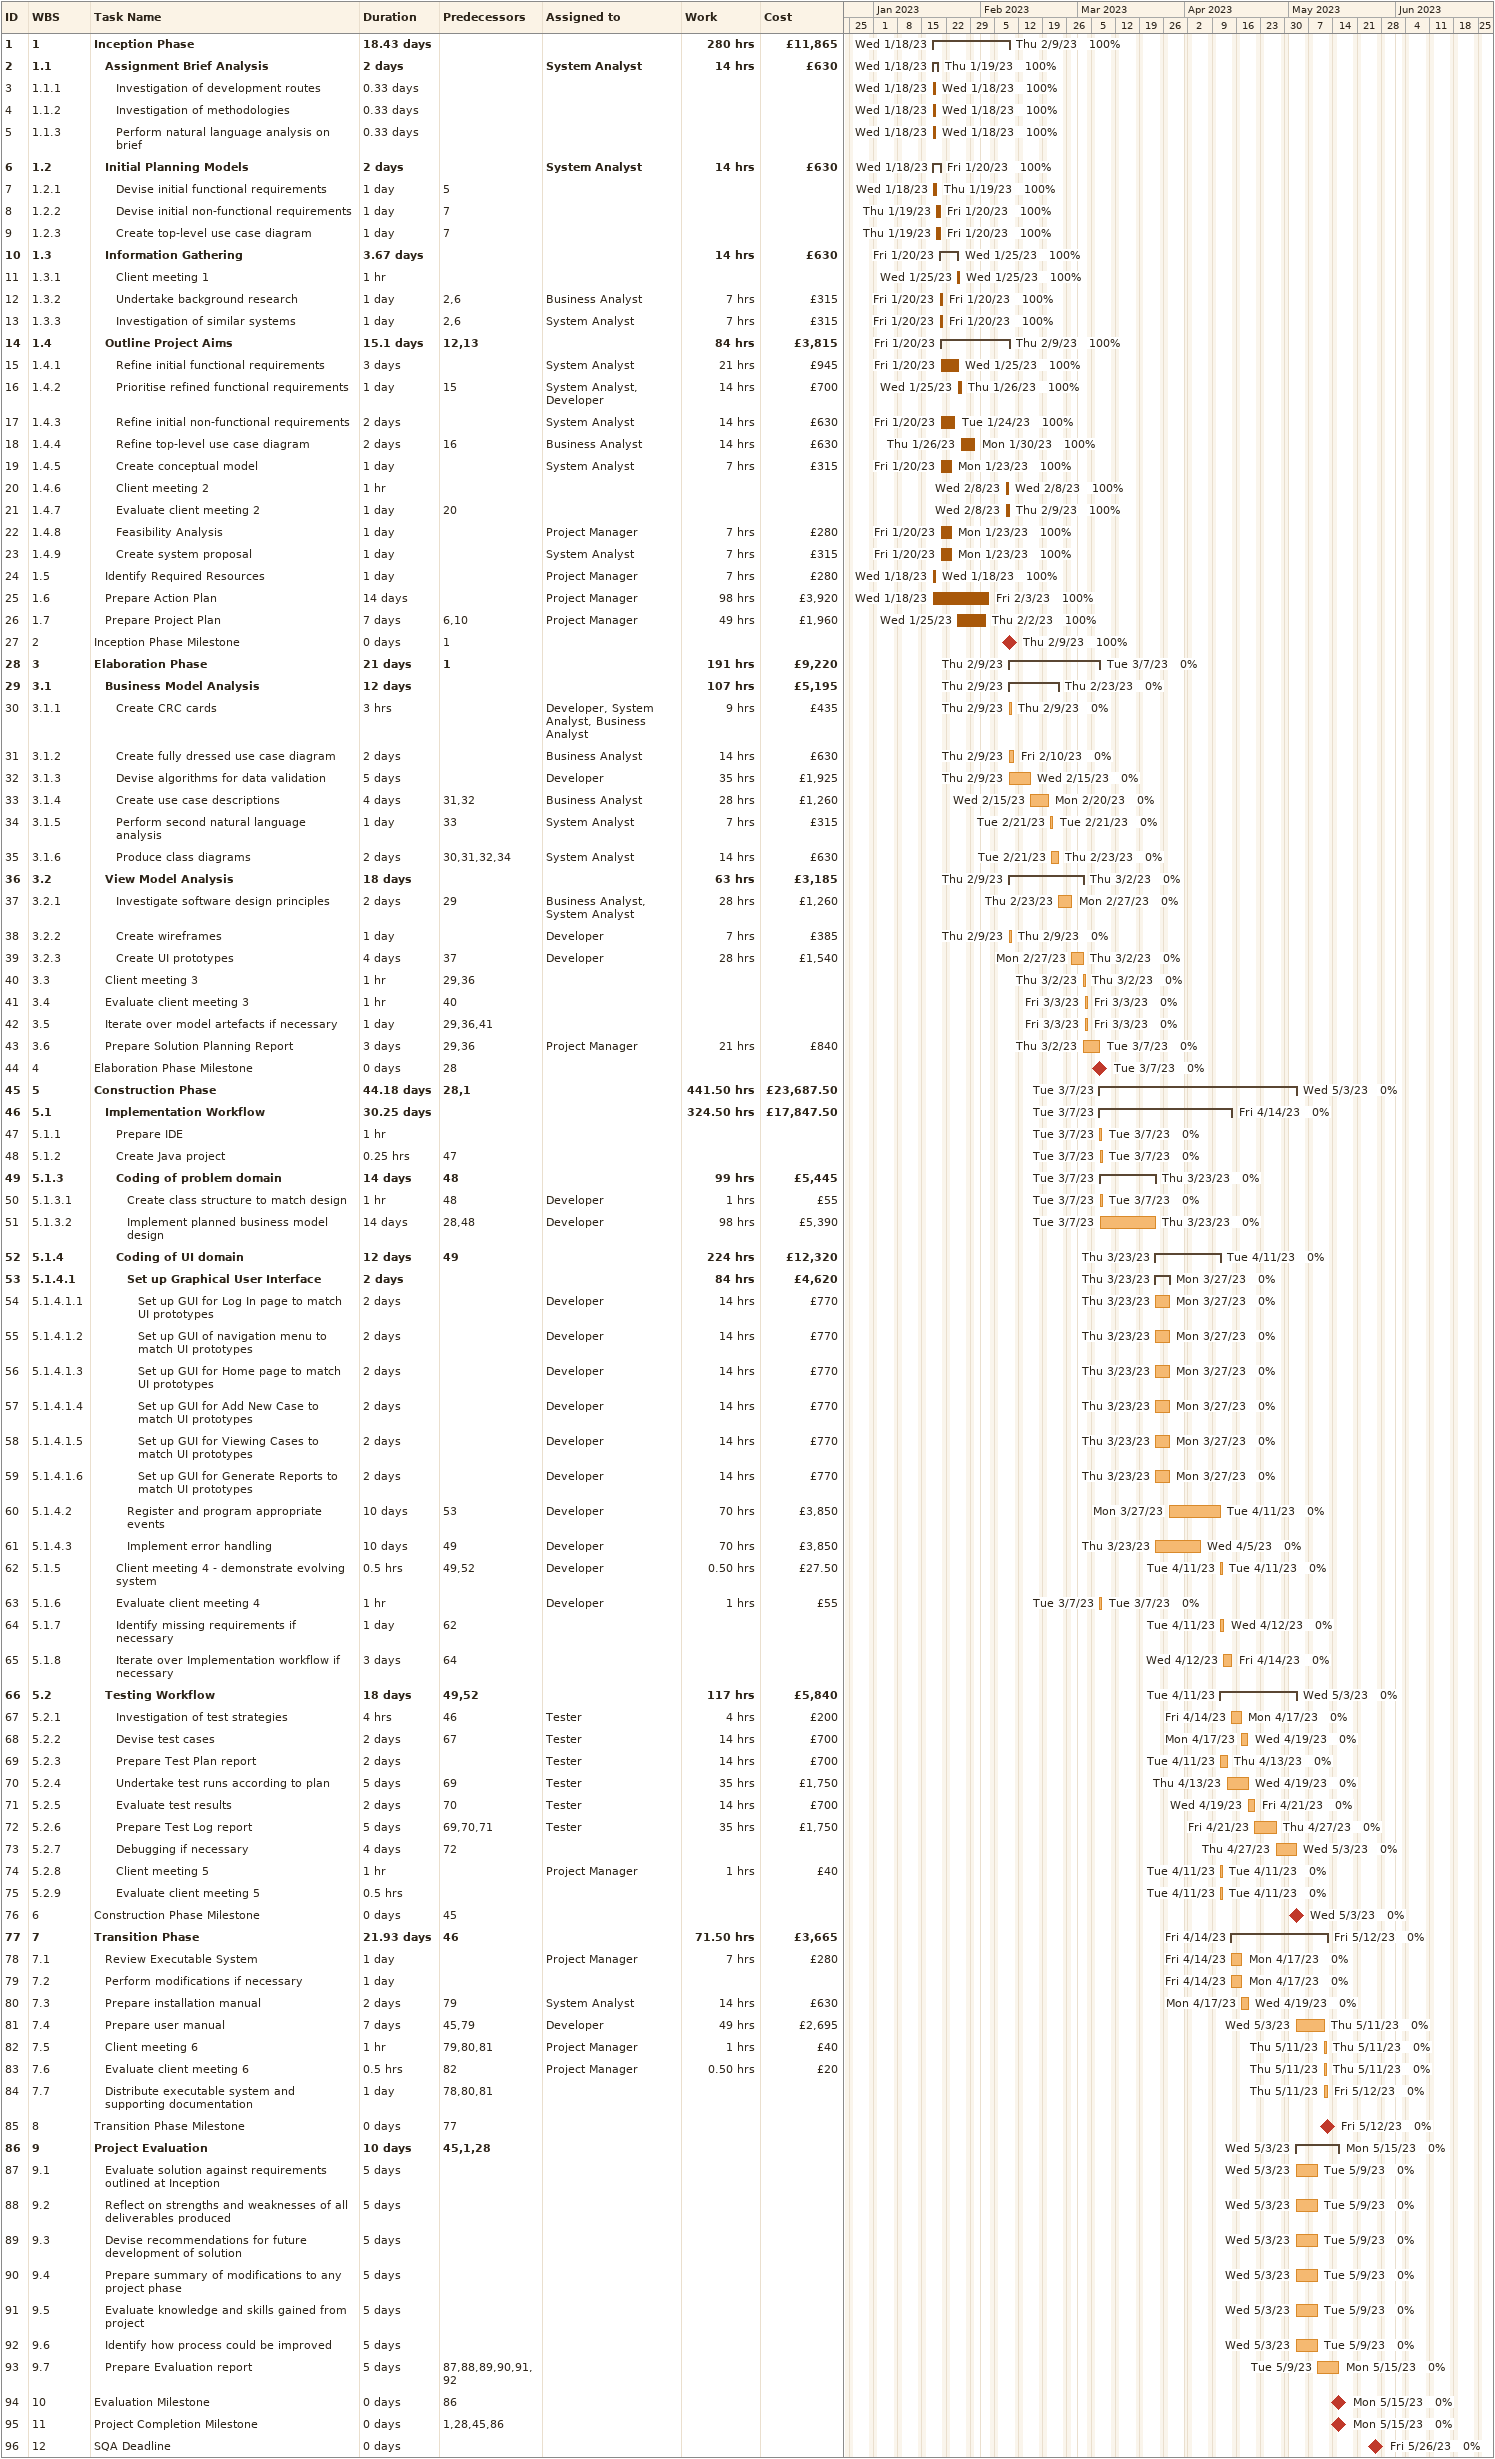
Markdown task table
| ID | WBS | Task | Duration | Start | Finish | Predecessors | Resources | % complete | Work (h) | Cost (£) |
|---|---|---|---|---|---|---|---|---|---|---|
| 1 | 1 | **Inception Phase** | 18.43d | 2023-01-18 | 2023-02-09 |  |  | 100 | 280 | 11865 |
| 2 | 1.1 | **Assignment Brief Analysis** | 2d | 2023-01-18 | 2023-01-19 |  | System Analyst | 100 | 14 | 630 |
| 3 | 1.1.1 | Investigation of development routes | 0.33d | 2023-01-18 | 2023-01-18 |  |  | 100 |  |  |
| 4 | 1.1.2 | Investigation of methodologies | 0.33d | 2023-01-18 | 2023-01-18 |  |  | 100 |  |  |
| 5 | 1.1.3 | Perform natural language analysis on brief | 0.33d | 2023-01-18 | 2023-01-18 |  |  | 100 |  |  |
| 6 | 1.2 | **Initial Planning Models** | 2d | 2023-01-18 | 2023-01-20 |  | System Analyst | 100 | 14 | 630 |
| 7 | 1.2.1 | Devise initial functional requirements | 1d | 2023-01-18 | 2023-01-19 | 5 |  | 100 |  |  |
| 8 | 1.2.2 | Devise initial non-functional requirements | 1d | 2023-01-19 | 2023-01-20 | 7 |  | 100 |  |  |
| 9 | 1.2.3 | Create top-level use case diagram | 1d | 2023-01-19 | 2023-01-20 | 7 |  | 100 |  |  |
| 10 | 1.3 | **Information Gathering** | 3.67d | 2023-01-20 | 2023-01-25 |  |  | 100 | 14 | 630 |
| 11 | 1.3.1 | Client meeting 1 | 1h | 2023-01-25 | 2023-01-25 |  |  | 100 |  |  |
| 12 | 1.3.2 | Undertake background research | 1d | 2023-01-20 | 2023-01-20 | 2, 6 | Business Analyst | 100 | 7 | 315 |
| 13 | 1.3.3 | Investigation of similar systems | 1d | 2023-01-20 | 2023-01-20 | 2, 6 | System Analyst | 100 | 7 | 315 |
| 14 | 1.4 | **Outline Project Aims** | 15.1d | 2023-01-20 | 2023-02-09 | 12, 13 |  | 100 | 84 | 3815 |
| 15 | 1.4.1 | Refine initial functional requirements | 3d | 2023-01-20 | 2023-01-25 |  | System Analyst | 100 | 21 | 945 |
| 16 | 1.4.2 | Prioritise refined functional requirements | 1d | 2023-01-25 | 2023-01-26 | 15 | System Analyst, Developer | 100 | 14 | 700 |
| 17 | 1.4.3 | Refine initial non‑functional requirements | 2d | 2023-01-20 | 2023-01-24 |  | System Analyst | 100 | 14 | 630 |
| 18 | 1.4.4 | Refine top-level use case diagram | 2d | 2023-01-26 | 2023-01-30 | 16 | Business Analyst | 100 | 14 | 630 |
| 19 | 1.4.5 | Create conceptual model | 1d | 2023-01-20 | 2023-01-23 |  | System Analyst | 100 | 7 | 315 |
| 20 | 1.4.6 | Client meeting 2 | 1h | 2023-02-08 | 2023-02-08 |  |  | 100 |  |  |
| 21 | 1.4.7 | Evaluate client meeting 2 | 1d | 2023-02-08 | 2023-02-09 | 20 |  | 100 |  |  |
| 22 | 1.4.8 | Feasibility Analysis | 1d | 2023-01-20 | 2023-01-23 |  | Project Manager | 100 | 7 | 280 |
| 23 | 1.4.9 | Create system proposal | 1d | 2023-01-20 | 2023-01-23 |  | System Analyst | 100 | 7 | 315 |
| 24 | 1.5 | Identify Required Resources | 1d | 2023-01-18 | 2023-01-18 |  | Project Manager | 100 | 7 | 280 |
| 25 | 1.6 | Prepare Action Plan | 14d | 2023-01-18 | 2023-02-03 |  | Project Manager | 100 | 98 | 3920 |
| 26 | 1.7 | Prepare Project Plan | 7d | 2023-01-25 | 2023-02-02 | 6, 10 | Project Manager | 100 | 49 | 1960 |
| 27 | 2 | Inception Phase Milestone | 0d | 2023-02-09 | 2023-02-09 | 1 |  | 100 |  |  |
| 28 | 3 | **Elaboration Phase** | 21d | 2023-02-09 | 2023-03-07 | 1 |  | 0 | 191 | 9220 |
| 29 | 3.1 | **Business Model Analysis** | 12d | 2023-02-09 | 2023-02-23 |  |  | 0 | 107 | 5195 |
| 30 | 3.1.1 | Create CRC cards | 3h | 2023-02-09 | 2023-02-09 |  | Developer, System Analyst, Business Analyst | 0 | 9 | 435 |
| 31 | 3.1.2 | Create fully dressed use case diagram | 2d | 2023-02-09 | 2023-02-10 |  | Business Analyst | 0 | 14 | 630 |
| 32 | 3.1.3 | Devise algorithms for data validation | 5d | 2023-02-09 | 2023-02-15 |  | Developer | 0 | 35 | 1925 |
| 33 | 3.1.4 | Create use case descriptions | 4d | 2023-02-15 | 2023-02-20 | 31, 32 | Business Analyst | 0 | 28 | 1260 |
| 34 | 3.1.5 | Perform second natural language analysis | 1d | 2023-02-21 | 2023-02-21 | 33 | System Analyst | 0 | 7 | 315 |
| 35 | 3.1.6 | Produce class diagrams | 2d | 2023-02-21 | 2023-02-23 | 30, 31, 32, 34 | System Analyst | 0 | 14 | 630 |
| 36 | 3.2 | **View Model Analysis** | 18d | 2023-02-09 | 2023-03-02 |  |  | 0 | 63 | 3185 |
| 37 | 3.2.1 | Investigate software design principles | 2d | 2023-02-23 | 2023-02-27 | 29 | Business Analyst, System Analyst | 0 | 28 | 1260 |
| 38 | 3.2.2 | Create wireframes | 1d | 2023-02-09 | 2023-02-09 |  | Developer | 0 | 7 | 385 |
| 39 | 3.2.3 | Create UI prototypes | 4d | 2023-02-27 | 2023-03-02 | 37 | Developer | 0 | 28 | 1540 |
| 40 | 3.3 | Client meeting 3 | 1h | 2023-03-02 | 2023-03-02 | 29, 36 |  | 0 |  |  |
| 41 | 3.4 | Evaluate client meeting 3 | 1h | 2023-03-03 | 2023-03-03 | 40 |  | 0 |  |  |
| 42 | 3.5 | Iterate over model artefacts if necessary | 1d | 2023-03-03 | 2023-03-03 | 29, 36, 41 |  | 0 |  |  |
| 43 | 3.6 | Prepare Solution Planning Report | 3d | 2023-03-02 | 2023-03-07 | 29, 36 | Project Manager | 0 | 21 | 840 |
| 44 | 4 | Elaboration Phase Milestone | 0d | 2023-03-07 | 2023-03-07 | 28 |  | 0 |  |  |
| 45 | 5 | **Construction Phase** | 44.18d | 2023-03-07 | 2023-05-03 | 28, 1 |  | 0 | 441.50 | 23687.50 |
| 46 | 5.1 | **Implementation Workflow** | 30.25d | 2023-03-07 | 2023-04-14 |  |  | 0 | 324.50 | 17847.50 |
| 47 | 5.1.1 | Prepare IDE | 1h | 2023-03-07 | 2023-03-07 |  |  | 0 |  |  |
| 48 | 5.1.2 | Create Java project | 0.25h | 2023-03-07 | 2023-03-07 | 47 |  | 0 |  |  |
| 49 | 5.1.3 | **Coding of problem domain** | 14d | 2023-03-07 | 2023-03-23 | 48 |  | 0 | 99 | 5445 |
| 50 | 5.1.3.1 | Create class structure to match design | 1h | 2023-03-07 | 2023-03-07 | 48 | Developer | 0 | 1 | 55 |
| 51 | 5.1.3.2 | Implement planned business model design | 14d | 2023-03-07 | 2023-03-23 | 28, 48 | Developer | 0 | 98 | 5390 |
| 52 | 5.1.4 | **Coding of UI domain** | 12d | 2023-03-23 | 2023-04-11 | 49 |  | 0 | 224 | 12320 |
| 53 | 5.1.4.1 | **Set up Graphical User Interface** | 2d | 2023-03-23 | 2023-03-27 |  |  | 0 | 84 | 4620 |
| 54 | 5.1.4.1.1 | Set up GUI for Log In page to match UI prototypes | 2d | 2023-03-23 | 2023-03-27 |  | Developer | 0 | 14 | 770 |
| 55 | 5.1.4.1.2 | Set up GUI of navigation menu to match UI prototypes | 2d | 2023-03-23 | 2023-03-27 |  | Developer | 0 | 14 | 770 |
| 56 | 5.1.4.1.3 | Set up GUI for Home page to match UI prototypes | 2d | 2023-03-23 | 2023-03-27 |  | Developer | 0 | 14 | 770 |
| 57 | 5.1.4.1.4 | Set up GUI for Add New Case to match UI prototypes | 2d | 2023-03-23 | 2023-03-27 |  | Developer | 0 | 14 | 770 |
| 58 | 5.1.4.1.5 | Set up GUI for Viewing Cases to match UI prototypes | 2d | 2023-03-23 | 2023-03-27 |  | Developer | 0 | 14 | 770 |
| 59 | 5.1.4.1.6 | Set up GUI for Generate Reports to match UI prototypes | 2d | 2023-03-23 | 2023-03-27 |  | Developer | 0 | 14 | 770 |
| 60 | 5.1.4.2 | Register and program appropriate events | 10d | 2023-03-27 | 2023-04-11 | 53 | Developer | 0 | 70 | 3850 |
| 61 | 5.1.4.3 | Implement error handling | 10d | 2023-03-23 | 2023-04-05 | 49 | Developer | 0 | 70 | 3850 |
| 62 | 5.1.5 | Client meeting 4 - demonstrate evolving system | 0.5h | 2023-04-11 | 2023-04-11 | 49, 52 | Developer | 0 | 0.50 | 27.50 |
| 63 | 5.1.6 | Evaluate client meeting 4 | 1h | 2023-03-07 | 2023-03-07 |  | Developer | 0 | 1 | 55 |
| 64 | 5.1.7 | Identify missing requirements if necessary | 1d | 2023-04-11 | 2023-04-12 | 62 |  | 0 |  |  |
| 65 | 5.1.8 | Iterate over Implementation workflow if necessary | 3d | 2023-04-12 | 2023-04-14 | 64 |  | 0 |  |  |
| 66 | 5.2 | **Testing Workflow** | 18d | 2023-04-11 | 2023-05-03 | 49, 52 |  | 0 | 117 | 5840 |
| 67 | 5.2.1 | Investigation of test strategies | 4h | 2023-04-14 | 2023-04-17 | 46 | Tester | 0 | 4 | 200 |
| 68 | 5.2.2 | Devise test cases | 2d | 2023-04-17 | 2023-04-19 | 67 | Tester | 0 | 14 | 700 |
| 69 | 5.2.3 | Prepare Test Plan report | 2d | 2023-04-11 | 2023-04-13 |  | Tester | 0 | 14 | 700 |
| 70 | 5.2.4 | Undertake test runs according to plan | 5d | 2023-04-13 | 2023-04-19 | 69 | Tester | 0 | 35 | 1750 |
| 71 | 5.2.5 | Evaluate test results | 2d | 2023-04-19 | 2023-04-21 | 70 | Tester | 0 | 14 | 700 |
| 72 | 5.2.6 | Prepare Test Log report | 5d | 2023-04-21 | 2023-04-27 | 69, 70, 71 | Tester | 0 | 35 | 1750 |
| 73 | 5.2.7 | Debugging if necessary | 4d | 2023-04-27 | 2023-05-03 | 72 |  | 0 |  |  |
| 74 | 5.2.8 | Client meeting 5 | 1h | 2023-04-11 | 2023-04-11 |  | Project Manager | 0 | 1 | 40 |
| 75 | 5.2.9 | Evaluate client meeting 5 | 0.5h | 2023-04-11 | 2023-04-11 |  |  | 0 |  |  |
| 76 | 6 | Construction Phase Milestone | 0d | 2023-05-03 | 2023-05-03 | 45 |  | 0 |  |  |
| 77 | 7 | **Transition Phase** | 21.93d | 2023-04-14 | 2023-05-12 | 46 |  | 0 | 71.50 | 3665 |
| 78 | 7.1 | Review Executable System | 1d | 2023-04-14 | 2023-04-17 |  | Project Manager | 0 | 7 | 280 |
| 79 | 7.2 | Perform modifications if necessary | 1d | 2023-04-14 | 2023-04-17 |  |  | 0 |  |  |
| 80 | 7.3 | Prepare installation manual | 2d | 2023-04-17 | 2023-04-19 | 79 | System Analyst | 0 | 14 | 630 |
| 81 | 7.4 | Prepare user manual | 7d | 2023-05-03 | 2023-05-11 | 45, 79 | Developer | 0 | 49 | 2695 |
| 82 | 7.5 | Client meeting 6 | 1h | 2023-05-11 | 2023-05-11 | 79, 80, 81 | Project Manager | 0 | 1 | 40 |
| 83 | 7.6 | Evaluate client meeting 6 | 0.5h | 2023-05-11 | 2023-05-11 | 82 | Project Manager | 0 | 0.50 | 20 |
| 84 | 7.7 | Distribute executable system and supporting documentation | 1d | 2023-05-11 | 2023-05-12 | 78, 80, 81 |  | 0 |  |  |
| 85 | 8 | Transition Phase Milestone | 0d | 2023-05-12 | 2023-05-12 | 77 |  | 0 |  |  |
| 86 | 9 | **Project Evaluation** | 10d | 2023-05-03 | 2023-05-15 | 45, 1, 28 |  | 0 |  |  |
| 87 | 9.1 | Evaluate solution against requirements outlined at Inception | 5d | 2023-05-03 | 2023-05-09 |  |  | 0 |  |  |
| 88 | 9.2 | Reflect on strengths and weaknesses of all deliverables produced | 5d | 2023-05-03 | 2023-05-09 |  |  | 0 |  |  |
| 89 | 9.3 | Devise recommendations for future development of solution | 5d | 2023-05-03 | 2023-05-09 |  |  | 0 |  |  |
| 90 | 9.4 | Prepare summary of modifications to any project phase | 5d | 2023-05-03 | 2023-05-09 |  |  | 0 |  |  |
| 91 | 9.5 | Evaluate knowledge and skills gained from project | 5d | 2023-05-03 | 2023-05-09 |  |  | 0 |  |  |
| 92 | 9.6 | Identify how process could be improved | 5d | 2023-05-03 | 2023-05-09 |  |  | 0 |  |  |
| 93 | 9.7 | Prepare Evaluation report | 5d | 2023-05-09 | 2023-05-15 | 87, 88, 89, 90, 91, 92 |  | 0 |  |  |
| 94 | 10 | Evaluation Milestone | 0d | 2023-05-15 | 2023-05-15 | 86 |  | 0 |  |  |
| 95 | 11 | Project Completion Milestone | 0d | 2023-05-15 | 2023-05-15 | 1, 28, 45, 86 |  | 0 |  |  |
| 96 | 12 | SQA Deadline | 0d | 2023-05-26 | 2023-05-26 |  |  | 0 |  |  |
